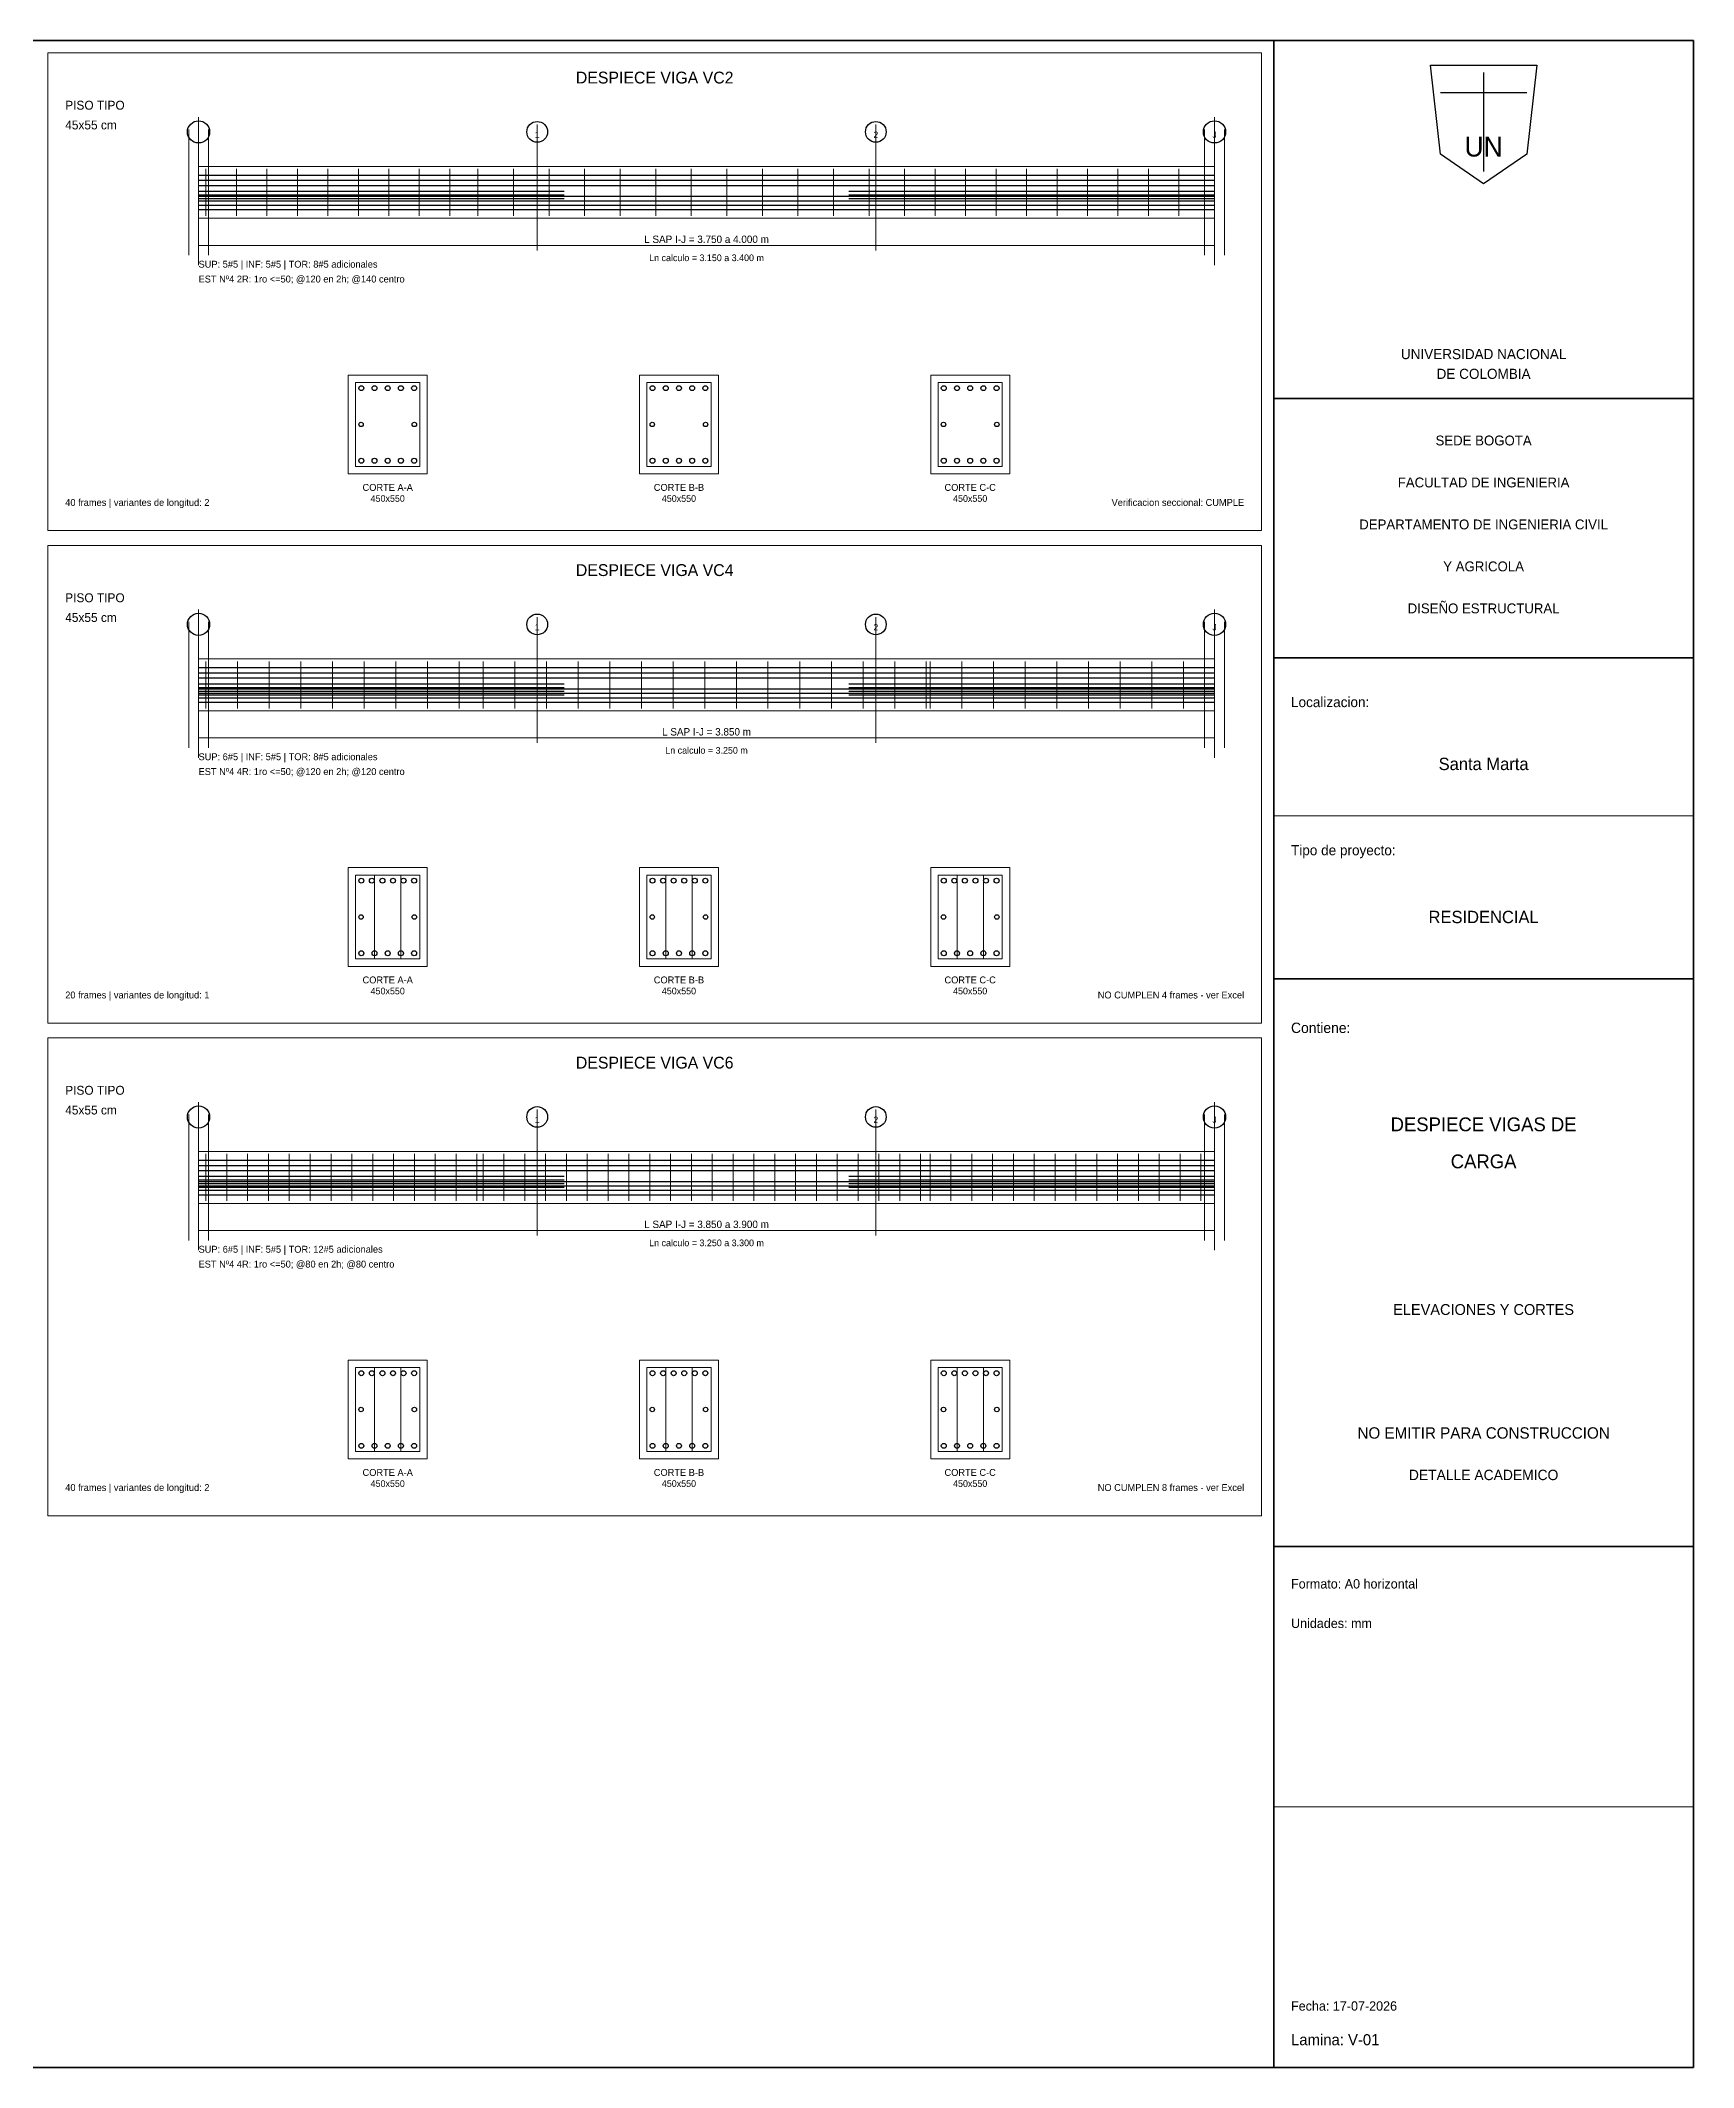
# Model space of a CAD drawing. Header units: millimetres. Extents: x 10 to 1179, y 10 to 831.
# Drawn here: x 510 to 1179, y 10 to 831 of the extents above; entities that cross this region are included whole.
import ezdxf
from ezdxf.enums import TextEntityAlignment as Align

# ---------------------------------------------------------------- set-up
doc = ezdxf.new("R2010")
doc.units = ezdxf.units.MM
for name, color, linetype in [('ACERO_ADIC', 2, 'Continuous'), ('ACERO_INF', 1, 'Continuous'), ('ACERO_SUP', 5, 'Continuous'), ('ACERO_TOR', 30, 'Continuous'), ('ALERTA', 1, 'Continuous'), ('APOYOS', 4, 'Continuous'), ('CONTORNO', 7, 'Continuous'), ('CORTE', 7, 'Continuous'), ('COTAS', 3, 'Continuous'), ('EJES', 8, 'Continuous'), ('ESTRIBOS', 7, 'Continuous'), ('GUIA', 9, 'Continuous'), ('MARCO', 7, 'Continuous'), ('ROTULO', 7, 'Continuous'), ('TEXTO', 7, 'Continuous'), ('TITULO', 6, 'Continuous')]:
    doc.layers.add(name, color=color, linetype=linetype)

msp = doc.modelspace()

# ---------------------------------------------------------------- linework, layer by layer
at = {"layer": 'ACERO_ADIC', "color": 2, "lineweight": 30}
for p, q in [((573.5, 770), (721.64, 770)), ((573.5, 768.5), (721.64, 768.5)), ((573.5, 767), (721.64, 767)), ((836.86, 770), (985, 770)), ((836.86, 768.5), (985, 768.5)), ((836.86, 767), (985, 767)), ((573.5, 570.5), (721.64, 570.5)), ((573.5, 569), (721.64, 569)), ((573.5, 567.5), (721.64, 567.5)), ((836.86, 570.5), (985, 570.5)), ((836.86, 569), (985, 569)), ((836.86, 567.5), (985, 567.5)), ((573.5, 566), (721.64, 566)), ((836.86, 566), (985, 566)), ((573.5, 371), (721.64, 371)), ((573.5, 369.5), (721.64, 369.5)), ((836.86, 371), (985, 371)), ((836.86, 369.5), (985, 369.5)), ((573.5, 368), (721.64, 368)), ((573.5, 366.5), (721.64, 366.5)), ((836.86, 368), (985, 368)), ((836.86, 366.5), (985, 366.5))]:
    msp.add_line(p, q, dxfattribs=at)
at = {"layer": 'ACERO_INF', "color": 1, "lineweight": 30}
for p, q in [((573.5, 767.9), (985, 767.9)), ((573.5, 766.1), (985, 766.1)), ((573.5, 764.3), (985, 764.3)), ((573.5, 762.5), (985, 762.5)), ((573.5, 568.4), (985, 568.4)), ((573.5, 566.6), (985, 566.6)), ((573.5, 564.8), (985, 564.8)), ((573.5, 563), (985, 563)), ((573.5, 368.9), (985, 368.9)), ((573.5, 367.1), (985, 367.1)), ((573.5, 365.3), (985, 365.3)), ((573.5, 363.5), (985, 363.5))]:
    msp.add_line(p, q, dxfattribs=at)
at = {"layer": 'ACERO_INF', "color": 1}
for centre in [(639.42, 660.8), (644.77, 660.8), (650.12, 660.8), (655.47, 660.8), (660.82, 660.8), (757.38, 660.8), (762.73, 660.8), (768.08, 660.8), (773.43, 660.8), (778.78, 660.8), (875.34, 660.8), (880.69, 660.8), (886.04, 660.8), (891.39, 660.8), (896.74, 660.8), (639.42, 461.3), (644.77, 461.3), (650.12, 461.3), (655.47, 461.3), (660.82, 461.3), (757.38, 461.3), (762.73, 461.3), (768.08, 461.3), (773.43, 461.3), (778.78, 461.3), (875.34, 461.3), (880.69, 461.3), (886.04, 461.3), (891.39, 461.3), (896.74, 461.3), (639.42, 261.8), (644.77, 261.8), (650.12, 261.8), (655.47, 261.8), (660.82, 261.8), (757.38, 261.8), (762.73, 261.8), (768.08, 261.8), (773.43, 261.8), (778.78, 261.8), (875.34, 261.8), (880.69, 261.8), (886.04, 261.8), (891.39, 261.8), (896.74, 261.8)]:
    msp.add_circle(centre, 1, dxfattribs=at)
at = {"layer": 'ACERO_SUP', "color": 5, "lineweight": 30}
for p, q in [((573.5, 776.5), (985, 776.5)), ((573.5, 774.4), (985, 774.4)), ((573.5, 772.3), (985, 772.3)), ((573.5, 577), (985, 577)), ((573.5, 574.9), (985, 574.9)), ((573.5, 572.8), (985, 572.8)), ((573.5, 377.5), (985, 377.5)), ((573.5, 375.4), (985, 375.4)), ((573.5, 373.3), (985, 373.3))]:
    msp.add_line(p, q, dxfattribs=at)
at = {"layer": 'ACERO_SUP', "color": 5}
for centre in [(639.42, 690.2), (644.77, 690.2), (650.12, 690.2), (655.47, 690.2), (660.82, 690.2), (757.38, 690.2), (762.73, 690.2), (768.08, 690.2), (773.43, 690.2), (778.78, 690.2), (875.34, 690.2), (880.69, 690.2), (886.04, 690.2), (891.39, 690.2), (896.74, 690.2), (639.42, 490.7), (643.7, 490.7), (647.98, 490.7), (652.26, 490.7), (656.54, 490.7), (660.82, 490.7), (757.38, 490.7), (761.66, 490.7), (765.94, 490.7), (770.22, 490.7), (774.5, 490.7), (778.78, 490.7), (875.34, 490.7), (879.62, 490.7), (883.9, 490.7), (888.18, 490.7), (892.46, 490.7), (896.74, 490.7), (639.42, 291.2), (643.7, 291.2), (647.98, 291.2), (652.26, 291.2), (656.54, 291.2), (660.82, 291.2), (757.38, 291.2), (761.66, 291.2), (765.94, 291.2), (770.22, 291.2), (774.5, 291.2), (778.78, 291.2), (875.34, 291.2), (879.62, 291.2), (883.9, 291.2), (888.18, 291.2), (892.46, 291.2), (896.74, 291.2)]:
    msp.add_circle(centre, 1, dxfattribs=at)
at = {"layer": 'ACERO_TOR', "color": 30}
for centre in [(639.32, 675.5), (660.92, 675.5), (757.28, 675.5), (778.88, 675.5), (875.24, 675.5), (896.84, 675.5), (639.32, 476), (660.92, 476), (757.28, 476), (778.88, 476), (875.24, 476), (896.84, 476), (639.32, 276.5), (660.92, 276.5), (757.28, 276.5), (778.88, 276.5), (875.24, 276.5), (896.84, 276.5)]:
    msp.add_circle(centre, 0.9, dxfattribs=at)
at = {"layer": 'APOYOS', "color": 4, "lineweight": 18}
for p, q in [((569.5, 744), (569.5, 795)), ((577.5, 744), (577.5, 795)), ((981, 744), (981, 795)), ((989, 744), (989, 795)), ((569.5, 544.5), (569.5, 595.5)), ((577.5, 544.5), (577.5, 595.5)), ((981, 544.5), (981, 595.5)), ((989, 544.5), (989, 595.5)), ((569.5, 345), (569.5, 396)), ((577.5, 345), (577.5, 396)), ((981, 345), (981, 396)), ((989, 345), (989, 396))]:
    msp.add_line(p, q, dxfattribs=at)
at = {"layer": 'CONTORNO', "color": 7, "lineweight": 18}
for points in [[(573.5, 759), (985, 759), (985, 780), (573.5, 780)], [(573.5, 559.5), (985, 559.5), (985, 580.5), (573.5, 580.5)], [(573.5, 360), (985, 360), (985, 381), (573.5, 381)]]:
    msp.add_lwpolyline(points, close=True, dxfattribs=at)
at = {"layer": 'CORTE', "color": 7, "lineweight": 20}
for points in [[(634.12, 655.5), (666.12, 655.5), (666.12, 695.5), (634.12, 695.5)], [(752.08, 655.5), (784.08, 655.5), (784.08, 695.5), (752.08, 695.5)], [(870.04, 655.5), (902.04, 655.5), (902.04, 695.5), (870.04, 695.5)], [(634.12, 456), (666.12, 456), (666.12, 496), (634.12, 496)], [(752.08, 456), (784.08, 456), (784.08, 496), (752.08, 496)], [(870.04, 456), (902.04, 456), (902.04, 496), (870.04, 496)], [(634.12, 256.5), (666.12, 256.5), (666.12, 296.5), (634.12, 296.5)], [(752.08, 256.5), (784.08, 256.5), (784.08, 296.5), (752.08, 296.5)], [(870.04, 256.5), (902.04, 256.5), (902.04, 296.5), (870.04, 296.5)]]:
    msp.add_lwpolyline(points, close=True, dxfattribs=at)
at = {"layer": 'COTAS', "color": 3, "lineweight": 18}
for p, q in [((573.5, 746), (573.5, 750)), ((573.5, 748), (985, 748)), ((985, 746), (985, 750)), ((573.5, 546.5), (573.5, 550.5)), ((985, 546.5), (985, 550.5)), ((573.5, 548.5), (985, 548.5)), ((573.5, 347), (573.5, 351)), ((573.5, 349), (985, 349)), ((985, 347), (985, 351))]:
    msp.add_line(p, q, dxfattribs=at)
at = {"layer": 'EJES', "color": 8, "lineweight": 9}
for p, q in [((573.5, 740), (573.5, 800)), ((710.67, 746), (710.67, 797)), ((847.83, 746), (847.83, 797)), ((985, 740), (985, 800)), ((573.5, 540.5), (573.5, 600.5)), ((985, 540.5), (985, 600.5)), ((710.67, 546.5), (710.67, 597.5)), ((847.83, 546.5), (847.83, 597.5)), ((573.5, 341), (573.5, 401)), ((710.67, 347), (710.67, 398)), ((847.83, 347), (847.83, 398)), ((985, 341), (985, 401))]:
    msp.add_line(p, q, dxfattribs=at)
at = {"layer": 'EJES', "color": 8}
for centre, radius in [((573.5, 794), 4.5), ((710.67, 794), 4.2), ((847.83, 794), 4.2), ((985, 794), 4.5), ((573.5, 594.5), 4.5), ((710.67, 594.5), 4.2), ((847.83, 594.5), 4.2), ((985, 594.5), 4.5), ((573.5, 395), 4.5), ((710.67, 395), 4.2), ((847.83, 395), 4.2), ((985, 395), 4.5)]:
    msp.add_circle(centre, radius, dxfattribs=at)
at = {"layer": 'ESTRIBOS', "color": 7, "lineweight": 9}
for p, q in [((576.5, 760), (576.5, 779)), ((588.85, 760), (588.85, 779)), ((601.19, 760), (601.19, 779)), ((613.54, 760), (613.54, 779)), ((625.88, 760), (625.88, 779)), ((638.23, 760), (638.23, 779)), ((650.57, 760), (650.57, 779)), ((662.92, 760), (662.92, 779)), ((675.26, 760), (675.26, 779)), ((686.66, 760), (686.66, 779)), ((701.07, 760), (701.07, 779)), ((715.47, 760), (715.47, 779)), ((729.87, 760), (729.87, 779)), ((744.27, 760), (744.27, 779)), ((758.68, 760), (758.68, 779)), ((773.08, 760), (773.08, 779)), ((787.48, 760), (787.48, 779)), ((801.88, 760), (801.88, 779)), ((816.29, 760), (816.29, 779)), ((830.69, 760), (830.69, 779)), ((845.09, 760), (845.09, 779)), ((859.49, 760), (859.49, 779)), ((871.84, 760), (871.84, 779)), ((884.18, 760), (884.18, 779)), ((896.53, 760), (896.53, 779)), ((908.87, 760), (908.87, 779)), ((921.22, 760), (921.22, 779)), ((933.56, 760), (933.56, 779)), ((945.91, 760), (945.91, 779)), ((958.25, 760), (958.25, 779)), ((970.6, 760), (970.6, 779)), ((576.5, 560.5), (576.5, 579.5)), ((589.33, 560.5), (589.33, 579.5)), ((602.15, 560.5), (602.15, 579.5)), ((614.98, 560.5), (614.98, 579.5)), ((627.8, 560.5), (627.8, 579.5)), ((640.63, 560.5), (640.63, 579.5)), ((653.46, 560.5), (653.46, 579.5)), ((666.28, 560.5), (666.28, 579.5)), ((679.11, 560.5), (679.11, 579.5)), ((688.72, 560.5), (688.72, 579.5)), ((701.55, 560.5), (701.55, 579.5)), ((714.37, 560.5), (714.37, 579.5)), ((727.2, 560.5), (727.2, 579.5)), ((740.02, 560.5), (740.02, 579.5)), ((752.85, 560.5), (752.85, 579.5)), ((765.68, 560.5), (765.68, 579.5)), ((778.5, 560.5), (778.5, 579.5)), ((791.33, 560.5), (791.33, 579.5)), ((804.15, 560.5), (804.15, 579.5)), ((816.98, 560.5), (816.98, 579.5)), ((829.81, 560.5), (829.81, 579.5)), ((842.63, 560.5), (842.63, 579.5)), ((855.46, 560.5), (855.46, 579.5)), ((868.28, 560.5), (868.28, 579.5)), ((869.78, 560.5), (869.78, 579.5)), ((882.61, 560.5), (882.61, 579.5)), ((895.43, 560.5), (895.43, 579.5)), ((908.26, 560.5), (908.26, 579.5)), ((921.08, 560.5), (921.08, 579.5)), ((933.91, 560.5), (933.91, 579.5)), ((946.74, 560.5), (946.74, 579.5)), ((959.56, 560.5), (959.56, 579.5)), ((972.39, 560.5), (972.39, 579.5)), ((576.5, 361), (576.5, 380)), ((584.94, 361), (584.94, 380)), ((593.38, 361), (593.38, 380)), ((601.82, 361), (601.82, 380)), ((610.26, 361), (610.26, 380)), ((618.71, 361), (618.71, 380)), ((627.15, 361), (627.15, 380)), ((635.59, 361), (635.59, 380)), ((644.03, 361), (644.03, 380)), ((652.47, 361), (652.47, 380)), ((660.91, 361), (660.91, 380)), ((669.35, 361), (669.35, 380)), ((677.79, 361), (677.79, 380)), ((686.23, 361), (686.23, 380)), ((688.72, 361), (688.72, 380)), ((697.16, 361), (697.16, 380)), ((705.6, 361), (705.6, 380)), ((714.04, 361), (714.04, 380)), ((722.48, 361), (722.48, 380)), ((730.93, 361), (730.93, 380)), ((739.37, 361), (739.37, 380)), ((747.81, 361), (747.81, 380)), ((756.25, 361), (756.25, 380)), ((764.69, 361), (764.69, 380)), ((773.13, 361), (773.13, 380)), ((781.57, 361), (781.57, 380)), ((790.01, 361), (790.01, 380)), ((798.45, 361), (798.45, 380)), ((806.89, 361), (806.89, 380)), ((815.34, 361), (815.34, 380)), ((823.78, 361), (823.78, 380)), ((832.22, 361), (832.22, 380)), ((840.66, 361), (840.66, 380)), ((849.1, 361), (849.1, 380)), ((857.54, 361), (857.54, 380)), ((865.98, 361), (865.98, 380)), ((869.78, 361), (869.78, 380)), ((878.22, 361), (878.22, 380)), ((886.66, 361), (886.66, 380)), ((895.1, 361), (895.1, 380)), ((903.54, 361), (903.54, 380)), ((911.99, 361), (911.99, 380)), ((920.43, 361), (920.43, 380)), ((928.87, 361), (928.87, 380)), ((937.31, 361), (937.31, 380)), ((945.75, 361), (945.75, 380)), ((954.19, 361), (954.19, 380)), ((962.63, 361), (962.63, 380)), ((971.07, 361), (971.07, 380)), ((979.51, 361), (979.51, 380))]:
    msp.add_line(p, q, dxfattribs=at)
at = {"layer": 'ESTRIBOS', "color": 7, "lineweight": 18}
for p, q in [((644.79, 459), (644.79, 493)), ((655.45, 459), (655.45, 493)), ((762.75, 459), (762.75, 493)), ((773.41, 459), (773.41, 493)), ((880.71, 459), (880.71, 493)), ((891.37, 459), (891.37, 493)), ((644.79, 259.5), (644.79, 293.5)), ((655.45, 259.5), (655.45, 293.5)), ((762.75, 259.5), (762.75, 293.5)), ((773.41, 259.5), (773.41, 293.5)), ((880.71, 259.5), (880.71, 293.5)), ((891.37, 259.5), (891.37, 293.5))]:
    msp.add_line(p, q, dxfattribs=at)
for points in [[(637.12, 658.5), (663.12, 658.5), (663.12, 692.5), (637.12, 692.5)], [(755.08, 658.5), (781.08, 658.5), (781.08, 692.5), (755.08, 692.5)], [(873.04, 658.5), (899.04, 658.5), (899.04, 692.5), (873.04, 692.5)], [(637.12, 459), (663.12, 459), (663.12, 493), (637.12, 493)], [(755.08, 459), (781.08, 459), (781.08, 493), (755.08, 493)], [(873.04, 459), (899.04, 459), (899.04, 493), (873.04, 493)], [(637.12, 259.5), (663.12, 259.5), (663.12, 293.5), (637.12, 293.5)], [(755.08, 259.5), (781.08, 259.5), (781.08, 293.5), (755.08, 293.5)], [(873.04, 259.5), (899.04, 259.5), (899.04, 293.5), (873.04, 293.5)]]:
    msp.add_lwpolyline(points, close=True, dxfattribs=at)
at = {"layer": 'GUIA', "color": 9, "lineweight": 9}
for points in [[(512.5, 632.5), (1004, 632.5), (1004, 826), (512.5, 826)], [(512.5, 433), (1004, 433), (1004, 626.5), (512.5, 626.5)], [(512.5, 233.5), (1004, 233.5), (1004, 427), (512.5, 427)]]:
    msp.add_lwpolyline(points, close=True, dxfattribs=at)
at = {"layer": 'MARCO', "color": 7, "lineweight": 35}
msp.add_line((1009, 10), (1009, 831), dxfattribs=at)
for points in [[(10, 10), (1179, 10), (1179, 831), (10, 831)], [(1009, 10), (1179, 10), (1179, 831), (1009, 831)]]:
    msp.add_lwpolyline(points, close=True, dxfattribs=at)
at = {"layer": 'ROTULO', "color": 7, "lineweight": 25}
for p, q in [((1094, 818), (1094, 778)), ((1076.5, 810), (1111.5, 810))]:
    msp.add_line(p, q, dxfattribs=at)
at = {"layer": 'ROTULO', "color": 7, "lineweight": 18}
for p, q in [((1009, 517), (1179, 517)), ((1009, 115.5), (1179, 115.5))]:
    msp.add_line(p, q, dxfattribs=at)
at = {"layer": 'ROTULO', "color": 7, "lineweight": 25}
for points in [[(1009, 686), (1179, 686), (1179, 831), (1009, 831)], [(1009, 581), (1179, 581), (1179, 686), (1009, 686)], [(1009, 451), (1179, 451), (1179, 581), (1009, 581)], [(1009, 221), (1179, 221), (1179, 451), (1009, 451)], [(1009, 10), (1179, 10), (1179, 221), (1009, 221)]]:
    msp.add_lwpolyline(points, close=True, dxfattribs=at)
at = {"layer": 'ROTULO', "color": 7, "lineweight": 30}
msp.add_lwpolyline([(1072.5, 821), (1115.5, 821), (1111.5, 785), (1094, 773), (1076.5, 785)], close=True, dxfattribs=at)

# ---------------------------------------------------------------- texts
at = {"layer": 'ALERTA', "color": 1}
for s, p in [('NO CUMPLEN 4 frames - ver Excel', (997, 443)), ('NO CUMPLEN 8 frames - ver Excel', (997, 243.5))]:
    msp.add_text(s, height=2.8, dxfattribs=at).set_placement(p, align=Align.RIGHT)
for s, height, p in [('NO EMITIR PARA CONSTRUCCION', 4.6, (1094, 267)), ('DETALLE ACADEMICO', 4.2, (1094, 250))]:
    msp.add_text(s, height=height, dxfattribs=at).set_placement(p, align=Align.MIDDLE_CENTER)
at = {"layer": 'COTAS', "color": 3}
for s, p in [('L SAP I-J = 3.750 a 4.000 m', (779.25, 750.5)), ('L SAP I-J = 3.850 m', (779.25, 551)), ('L SAP I-J = 3.850 a 3.900 m', (779.25, 351.5))]:
    msp.add_text(s, height=3, dxfattribs=at).set_placement(p, align=Align.MIDDLE_CENTER)
at = {"layer": 'EJES', "color": 8}
for s, p in [('I', (573.5, 792.85)), ('1', (710.67, 792.85)), ('2', (847.83, 792.85)), ('J', (985, 792.85)), ('I', (573.5, 593.35)), ('1', (710.67, 593.35)), ('2', (847.83, 593.35)), ('J', (985, 593.35)), ('I', (573.5, 393.85)), ('1', (710.67, 393.85)), ('2', (847.83, 393.85)), ('J', (985, 393.85))]:
    msp.add_text(s, height=2.6, dxfattribs=at).set_placement(p, align=Align.MIDDLE_CENTER)
at = {"layer": 'ROTULO', "color": 7}
for s, height, p in [('UN', 8, (1094, 788)), ('UNIVERSIDAD NACIONAL', 4.1, (1094, 704)), ('DE COLOMBIA', 4.1, (1094, 696)), ('SEDE BOGOTA', 4, (1094, 669)), ('FACULTAD DE INGENIERIA', 4, (1094, 652)), ('DEPARTAMENTO DE INGENIERIA CIVIL', 4, (1094, 635)), ('Y AGRICOLA', 4, (1094, 618)), ('DISEÑO ESTRUCTURAL', 4, (1094, 601)), ('Santa Marta', 5, (1094, 538)), ('RESIDENCIAL', 5, (1094, 476)), ('DESPIECE VIGAS DE', 5.6, (1094, 392)), ('CARGA', 5.6, (1094, 377)), ('ELEVACIONES Y CORTES', 4.4, (1094, 317))]:
    msp.add_text(s, height=height, dxfattribs=at).set_placement(p, align=Align.MIDDLE_CENTER)
for s, height, p in [('Localizacion:', 4.1, (1016, 561)), ('Tipo de proyecto:', 4.1, (1016, 501)), ('Contiene:', 4.2, (1016, 429)), ('Formato: A0 horizontal', 3.8, (1016, 204)), ('Unidades: mm', 3.8, (1016, 188)), ('Fecha: 17-07-2026', 3.8, (1016, 33)), ('Lamina: V-01', 4.5, (1016, 19))]:
    msp.add_text(s, height=height, dxfattribs=at).set_placement(p)
at = {"layer": 'TEXTO', "color": 7}
for s, p in [('SUP: 5#5 | INF: 5#5 | TOR: 8#5 adicionales', (573.5, 739)), ('EST Nº4 2R: 1ro <=50; @120 en 2h; @140 centro', (573.5, 733)), ('40 frames | variantes de longitud: 2', (519.5, 642.5)), ('SUP: 6#5 | INF: 5#5 | TOR: 8#5 adicionales', (573.5, 539.5)), ('EST Nº4 4R: 1ro <=50; @120 en 2h; @120 centro', (573.5, 533.5)), ('20 frames | variantes de longitud: 1', (519.5, 443)), ('SUP: 6#5 | INF: 5#5 | TOR: 12#5 adicionales', (573.5, 340)), ('EST Nº4 4R: 1ro <=50; @80 en 2h; @80 centro', (573.5, 334)), ('40 frames | variantes de longitud: 2', (519.5, 243.5))]:
    msp.add_text(s, height=2.8, dxfattribs=at).set_placement(p)
for s, height, p in [('Ln calculo = 3.150 a 3.400 m', 2.7, (779.25, 743)), ('CORTE A-A', 2.8, (650.12, 650)), ('CORTE B-B', 2.8, (768.08, 650)), ('CORTE C-C', 2.8, (886.04, 650)), ('450x550', 2.7, (650.12, 645.5)), ('450x550', 2.7, (768.08, 645.5)), ('450x550', 2.7, (886.04, 645.5)), ('Ln calculo = 3.250 m', 2.7, (779.25, 543.5)), ('CORTE A-A', 2.8, (650.12, 450.5)), ('CORTE B-B', 2.8, (768.08, 450.5)), ('CORTE C-C', 2.8, (886.04, 450.5)), ('450x550', 2.7, (650.12, 446)), ('450x550', 2.7, (768.08, 446)), ('450x550', 2.7, (886.04, 446)), ('Ln calculo = 3.250 a 3.300 m', 2.7, (779.25, 344)), ('CORTE A-A', 2.8, (650.12, 251)), ('450x550', 2.7, (650.12, 246.5)), ('CORTE B-B', 2.8, (768.08, 251)), ('450x550', 2.7, (768.08, 246.5)), ('CORTE C-C', 2.8, (886.04, 251)), ('450x550', 2.7, (886.04, 246.5))]:
    msp.add_text(s, height=height, dxfattribs=at).set_placement(p, align=Align.MIDDLE_CENTER)
at = {"layer": 'TEXTO', "color": 3}
msp.add_text('Verificacion seccional: CUMPLE', height=2.8, dxfattribs=at).set_placement((997, 642.5), align=Align.RIGHT)
at = {"layer": 'TITULO', "color": 6}
for s, p in [('DESPIECE VIGA VC2', (758.25, 816)), ('DESPIECE VIGA VC4', (758.25, 616.5)), ('DESPIECE VIGA VC6', (758.25, 417))]:
    msp.add_text(s, height=4.8, dxfattribs=at).set_placement(p, align=Align.MIDDLE_CENTER)
for s, p in [('PISO TIPO', (519.5, 803)), ('45x55 cm', (519.5, 795)), ('PISO TIPO', (519.5, 603.5)), ('45x55 cm', (519.5, 595.5)), ('PISO TIPO', (519.5, 404)), ('45x55 cm', (519.5, 396))]:
    msp.add_text(s, height=3.6, dxfattribs=at).set_placement(p)

doc.saveas('drawing.dxf')
